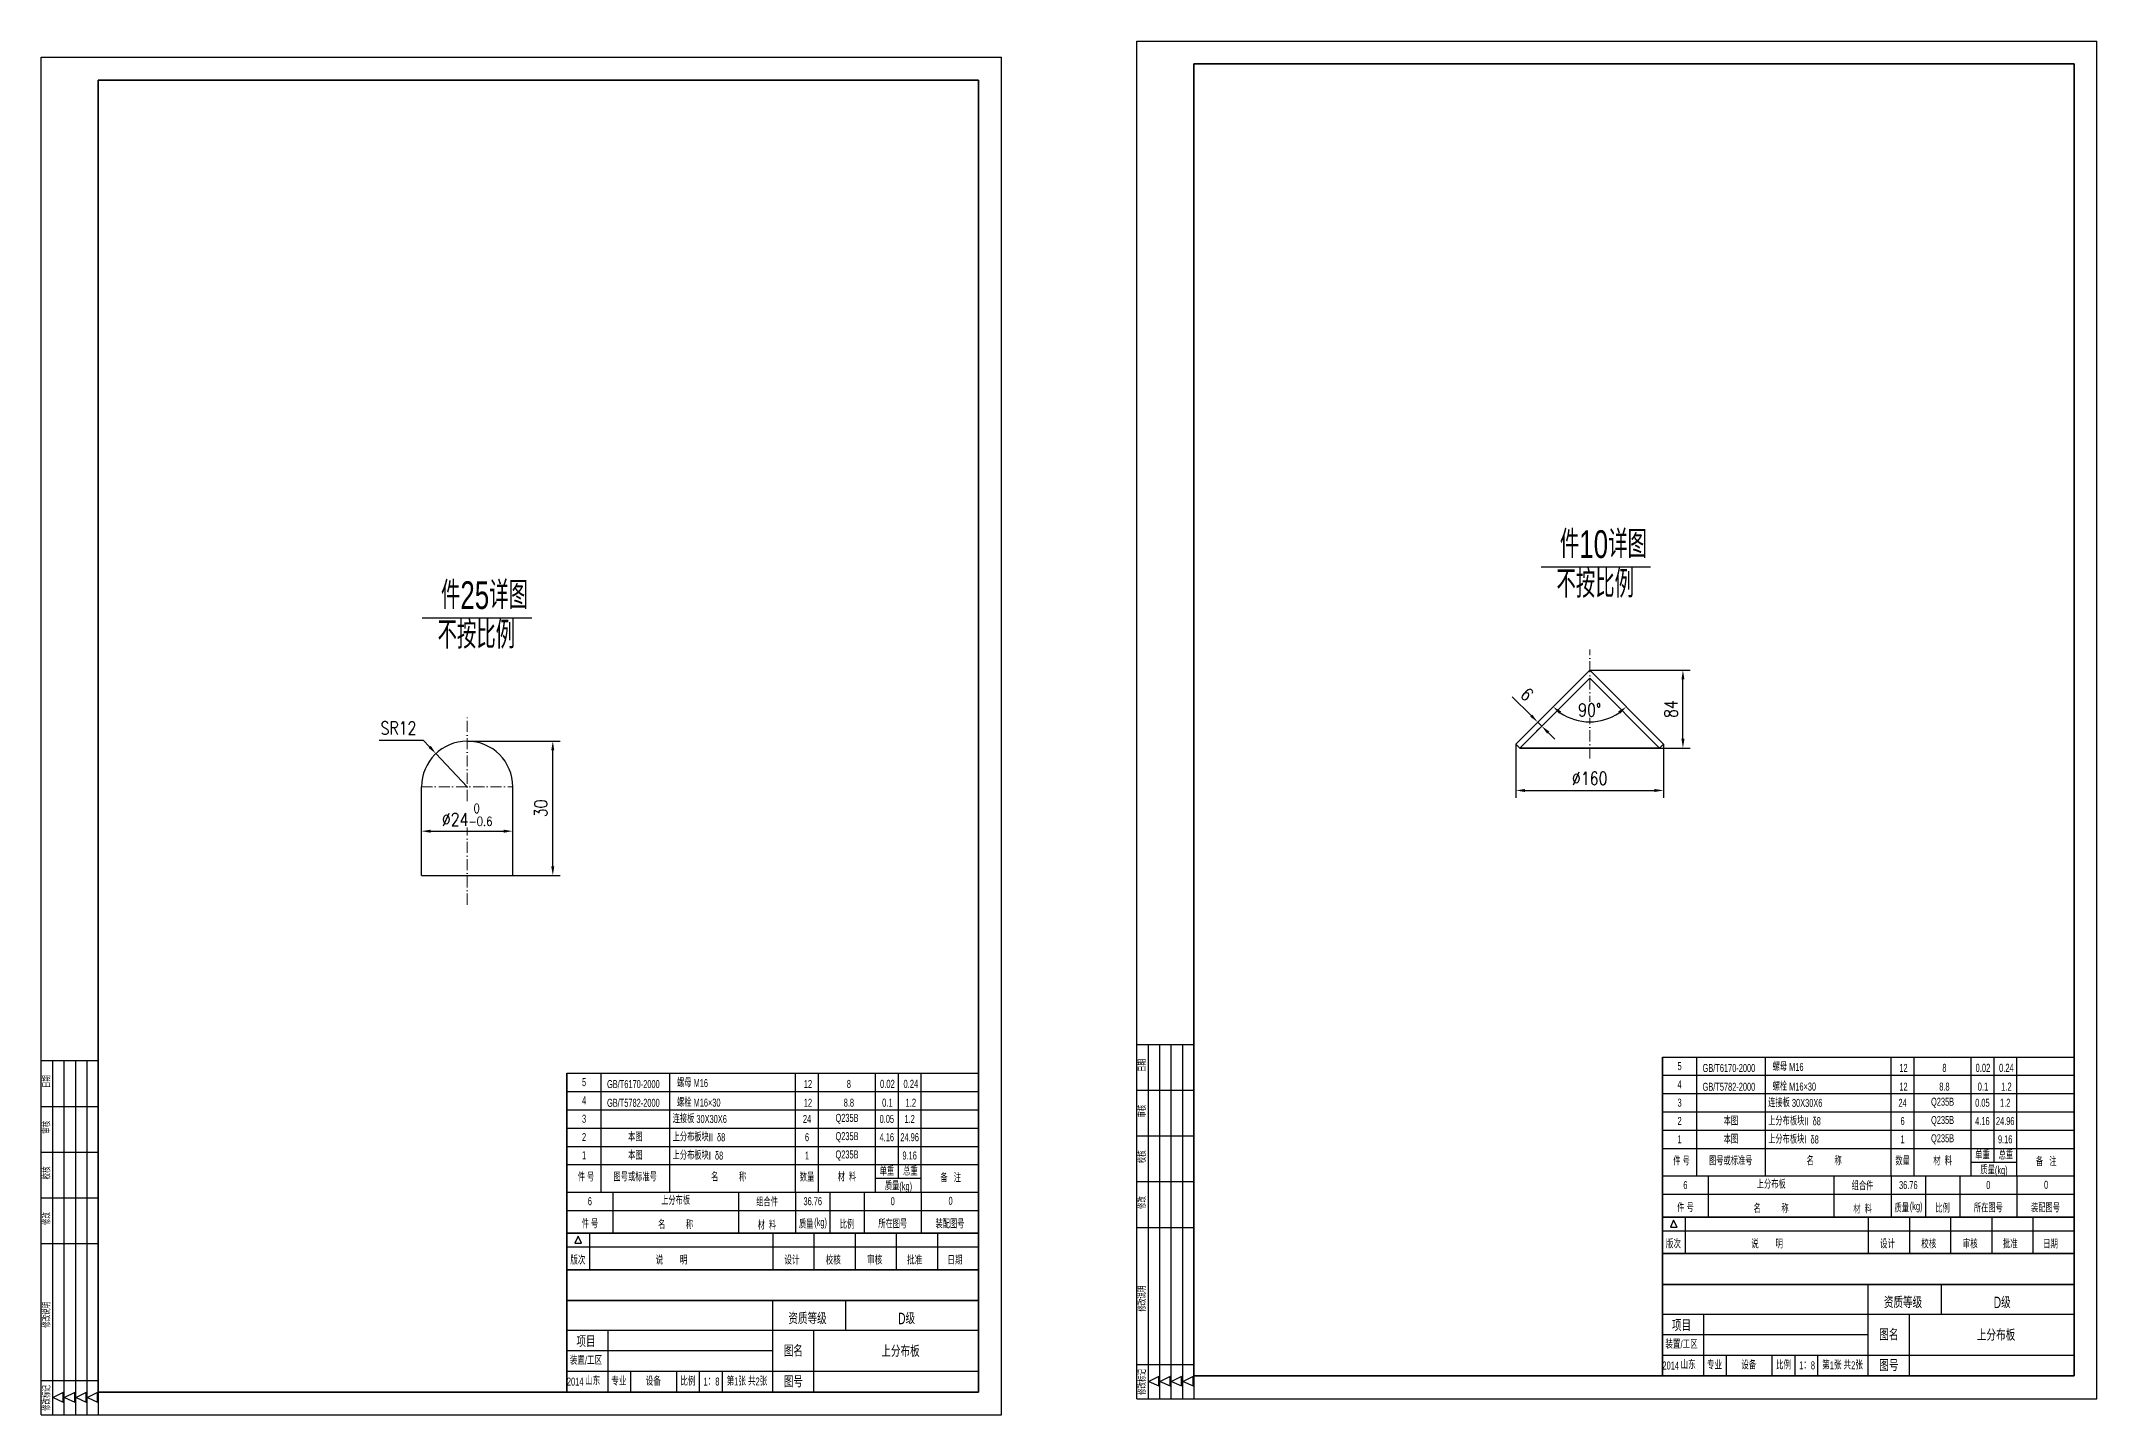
# Model space of a CAD drawing. Header units: millimetres. Extents: x 173791 to 206178, y -159089 to -143118.
# Drawn here: x 195632 to 197857, y -148264 to -146777 of the extents above; entities that cross this region are included whole.
import ezdxf
from ezdxf.enums import TextEntityAlignment as Align

# ---------------------------------------------------------------- set-up
doc = ezdxf.new("R2010")
doc.units = ezdxf.units.MM
doc.linetypes.add('ACAD_ISO10W100', pattern=[18.7, 12, -3, 0.7, -3])
doc.layers.add('中心线', color=1, linetype='ACAD_ISO10W100', lineweight=18)
doc.layers.add('图层1', color=4, linetype='Continuous', lineweight=35)
doc.styles.add('TH_GBDIM', font='romans.shx', dxfattribs={"width": 0.8, "bigfont": 'gbcbig.shx'})
doc.styles.add('样式 3.5', font='roms.shx', dxfattribs={"width": 0.7, "height": 3.5, "bigfont": 'hztxt.shx'})
doc.styles.add('样式 5', font='roms.shx', dxfattribs={"width": 0.67, "height": 5, "bigfont": 'hztxt.shx'})
doc.dimstyles.new('TH_GBDIM', dxfattribs={"dimtxt": 3.5, "dimasz": 2.5, "dimexe": 2, "dimexo": 0, "dimgap": 1.5, "dimtad": 1, "dimdec": 1, "dimzin": 0, "dimdsep": 46, "dimtxsty": 'TH_GBDIM', "dimcen": 2.5, "dimclrd": 130, "dimclre": 130, "dimclrt": 3, "dimadec": 0, "dimazin": 0, "dimtfac": 0.714286, "dimtdec": 1, "dimtmove": 0, "dimatfit": 3, "dimfxl": 0, "dimtzin": 0, "dimlwd": -1, "dimlwe": -1, "dimarcsym": 0})

# ---------------------------------------------------------------- blocks, each defined once
blk = doc.blocks.new('*D77')
at = {"color": 130, "linetype": 'Continuous', "transparency": 16777216}
blk.add_arc((197308, -147458), 56, 235.2452, 304.7548, dxfattribs=at)
at = {"color": 130, "transparency": 16777216}
for points in [[(197275, -147505.3), (197277.1, -147502.7), (197268.4, -147497.6)], [(197338.8, -147502.7), (197340.9, -147505.3), (197347.6, -147497.6)]]:
    blk.add_solid(points, dxfattribs=at)
at = {"layer": 'Defpoints', "color": 0, "transparency": 16777216}
for p in [(197308, -147458), (197308, -147458), (197228, -147538), (197388, -147538)]:
    blk.add_point(p, dxfattribs=at)
at = {"color": 3, "transparency": 16777216, "insert": (197308, -147501), "char_height": 14, "attachment_point": 5, "style": 'TH_GBDIM', "bg_fill": 3, "box_fill_scale": 1.1, "bg_fill_color": 256, "bg_fill_true_color": 13158600, "bg_fill_transparency": 0}
blk.add_mtext('90°', dxfattribs=at)
at = {"layer": 'Defpoints', "color": 0, "transparency": 16777216}
blk.add_point((197293.5, -147512.1), dxfattribs=at)
blk = doc.blocks.new('*D78')
at = {"color": 130, "linetype": 'Continuous', "transparency": 16777216}
for p, q in [((197228, -147538), (197228, -147596.2)), ((197238, -147588.2), (197378, -147588.2))]:
    blk.add_line(p, q, dxfattribs=at)
at = {"color": 130, "transparency": 16777216}
blk.add_line((197388, -147538), (197388, -147596.2), dxfattribs=at)
for points in [[(197238, -147586.6), (197238, -147589.9), (197228, -147588.2)], [(197378, -147586.6), (197378, -147589.9), (197388, -147588.2)]]:
    blk.add_solid(points, dxfattribs=at)
at = {"layer": 'Defpoints', "color": 0, "transparency": 16777216}
for p in [(197228, -147538), (197388, -147538), (197388, -147588.2)]:
    blk.add_point(p, dxfattribs=at)
at = {"color": 3, "transparency": 16777216, "insert": (197308, -147575.2), "char_height": 14, "attachment_point": 5, "style": 'TH_GBDIM', "bg_fill": 3, "box_fill_scale": 1.1, "bg_fill_color": 256, "bg_fill_true_color": 13158600, "bg_fill_transparency": 0}
blk.add_mtext('{%%c160}{}{}', dxfattribs=at)
blk = doc.blocks.new('*D79')
at = {"color": 130, "transparency": 16777216}
blk.add_line((197308, -147458), (197416.9, -147458), dxfattribs=at)
at = {"color": 130, "linetype": 'Continuous', "transparency": 16777216}
for p, q in [((197408.9, -147532.3), (197408.9, -147468)), ((197308, -147542.3), (197416.9, -147542.3))]:
    blk.add_line(p, q, dxfattribs=at)
at = {"color": 130, "transparency": 16777216}
for points in [[(197407.3, -147468), (197410.6, -147468), (197408.9, -147458)], [(197407.3, -147532.3), (197410.6, -147532.3), (197408.9, -147542.3)]]:
    blk.add_solid(points, dxfattribs=at)
at = {"layer": 'Defpoints', "color": 0, "transparency": 16777216}
for p in [(197308, -147458), (197408.9, -147458), (197308, -147542.3)]:
    blk.add_point(p, dxfattribs=at)
at = {"color": 3, "transparency": 16777216, "insert": (197395.9, -147500.1), "char_height": 14, "attachment_point": 5, "rotation": 90, "style": 'TH_GBDIM', "bg_fill": 3, "box_fill_scale": 1.1, "bg_fill_color": 256, "bg_fill_true_color": 13158600, "bg_fill_transparency": 0}
blk.add_mtext('84', dxfattribs=at)
blk = doc.blocks.new('*D80')
at = {"color": 130, "linetype": 'Continuous', "transparency": 16777216}
for p, q in [((197244.7, -147507.2), (197224.2, -147486.7)), ((197256, -147518.5), (197250.3, -147524.1)), ((197256, -147518.5), (197251.7, -147514.2)), ((197263.1, -147525.5), (197270.1, -147532.6))]:
    blk.add_line(p, q, dxfattribs=at)
at = {"color": 130, "transparency": 16777216}
blk.add_line((197251.7, -147514.2), (197246.1, -147519.9), dxfattribs=at)
for points in [[(197245.8, -147506), (197243.5, -147508.3), (197251.7, -147514.2)], [(197264.2, -147524.4), (197261.9, -147526.7), (197256, -147518.5)]]:
    blk.add_solid(points, dxfattribs=at)
at = {"layer": 'Defpoints', "color": 0, "transparency": 16777216}
for p in [(197251.7, -147514.2), (197251.7, -147514.2), (197256, -147518.5)]:
    blk.add_point(p, dxfattribs=at)
at = {"color": 3, "transparency": 16777216, "insert": (197240.1, -147484.2), "char_height": 14, "attachment_point": 5, "rotation": 315, "style": 'TH_GBDIM', "bg_fill": 3, "box_fill_scale": 1.1, "bg_fill_color": 256, "bg_fill_true_color": 13158600, "bg_fill_transparency": 0}
blk.add_mtext('6', dxfattribs=at)
blk = doc.blocks.new('*D82')
at = {"color": 130, "linetype": 'Continuous', "transparency": 16777216}
for p, q in [((196043.3, -147632.3), (196043.3, -147624.3)), ((196053.3, -147632.3), (196132.2, -147632.3))]:
    blk.add_line(p, q, dxfattribs=at)
at = {"color": 130, "transparency": 16777216}
blk.add_line((196142.2, -147632.3), (196142.2, -147624.3), dxfattribs=at)
for points in [[(196053.3, -147630.7), (196053.3, -147634), (196043.3, -147632.3)], [(196132.2, -147630.7), (196132.2, -147634), (196142.2, -147632.3)]]:
    blk.add_solid(points, dxfattribs=at)
at = {"layer": 'Defpoints', "color": 0, "transparency": 16777216}
for p in [(196043.3, -147632.3), (196142.2, -147632.3), (196142.2, -147632.3)]:
    blk.add_point(p, dxfattribs=at)
at = {"color": 3, "transparency": 16777216, "insert": (196092.8, -147614.7), "char_height": 14, "attachment_point": 5, "style": 'TH_GBDIM', "bg_fill": 3, "box_fill_scale": 1.1, "bg_fill_color": 256, "bg_fill_true_color": 13158600, "bg_fill_transparency": 0}
blk.add_mtext('{%%c24}{}{\\H0.7143x;\\S 0^ -0.6;}', dxfattribs=at)
blk = doc.blocks.new('*D83')
at = {"color": 130, "transparency": 16777216}
blk.add_line((196092.8, -147534.9), (196193.5, -147534.9), dxfattribs=at)
at = {"color": 130, "linetype": 'Continuous', "transparency": 16777216}
for p, q in [((196185.5, -147670.4), (196185.5, -147544.9)), ((196142.2, -147680.4), (196193.5, -147680.4))]:
    blk.add_line(p, q, dxfattribs=at)
at = {"color": 130, "transparency": 16777216}
for points in [[(196183.8, -147544.9), (196187.1, -147544.9), (196185.5, -147534.9)], [(196183.8, -147670.4), (196187.1, -147670.4), (196185.5, -147680.4)]]:
    blk.add_solid(points, dxfattribs=at)
at = {"layer": 'Defpoints', "color": 0, "transparency": 16777216}
for p in [(196092.8, -147534.9), (196185.5, -147534.9), (196142.2, -147680.4)]:
    blk.add_point(p, dxfattribs=at)
at = {"color": 3, "transparency": 16777216, "insert": (196172.5, -147607.6), "char_height": 14, "attachment_point": 5, "rotation": 90, "style": 'TH_GBDIM', "bg_fill": 3, "box_fill_scale": 1.1, "bg_fill_color": 256, "bg_fill_true_color": 13158600, "bg_fill_transparency": 0}
blk.add_mtext('{30}{}{}', dxfattribs=at)
blk = doc.blocks.new('*D84')
at = {"color": 130, "linetype": 'Continuous', "transparency": 16777216}
for p, q in [((195997.6, -147533.7), (196045.2, -147533.7)), ((196045.2, -147533.7), (196052.1, -147541)), ((196092.8, -147584.3), (196058.9, -147548.3))]:
    blk.add_line(p, q, dxfattribs=at)
at = {"color": 130, "transparency": 16777216}
blk.add_solid([(196053.3, -147539.8), (196050.9, -147542.1), (196058.9, -147548.3)], dxfattribs=at)
at = {"layer": 'Defpoints', "color": 0, "transparency": 16777216}
for p in [(196058.9, -147548.3), (196092.8, -147584.3)]:
    blk.add_point(p, dxfattribs=at)
at = {"color": 3, "transparency": 16777216, "insert": (196018.4, -147520.7), "char_height": 14, "attachment_point": 5, "style": 'TH_GBDIM', "bg_fill": 3, "box_fill_scale": 1.1, "bg_fill_color": 256, "bg_fill_true_color": 13158600, "bg_fill_transparency": 0}
blk.add_mtext('{SR12}{}{}', dxfattribs=at)

msp = doc.modelspace()

# ---------------------------------------------------------------- linework, layer by layer
at = {"color": 7, "linetype": 'Continuous'}
for p, q in [((196817.6, -146776.8), (197857.1, -146776.8)), ((196817.6, -148247), (196817.6, -146776.8)), ((197857.1, -148247), (197857.1, -146776.8)), ((195631.6, -146794.2), (196671.1, -146794.2)), ((195631.6, -148264.4), (195631.6, -146794.2)), ((196671.1, -148264.4), (196671.1, -146794.2)), ((195631.6, -147880.8), (195693.4, -147880.8)), ((195643.9, -147880.8), (195643.9, -148264.4)), ((195656.3, -147880.8), (195656.3, -148264.4)), ((195668.7, -147880.8), (195668.7, -148264.4)), ((195681.1, -147880.8), (195681.1, -148264.4)), ((196817.6, -147863.3), (196879.4, -147863.3)), ((196829.9, -147863.3), (196829.9, -148247)), ((196842.3, -147863.3), (196842.3, -148247)), ((196854.7, -147863.3), (196854.7, -148247)), ((196867.1, -147863.3), (196867.1, -148247)), ((196817.6, -147912.8), (196879.4, -147912.8)), ((195631.6, -147930.3), (195693.4, -147930.3)), ((196817.6, -147962.3), (196879.4, -147962.3)), ((195631.6, -147979.8), (195693.4, -147979.8)), ((196817.6, -148011.8), (196879.4, -148011.8)), ((195631.6, -148029.3), (195693.4, -148029.3)), ((196817.6, -148061.3), (196879.4, -148061.3)), ((195631.6, -148078.8), (195693.4, -148078.8)), ((196817.6, -148209.8), (196879.4, -148209.8)), ((195631.6, -148227.3), (195693.4, -148227.3)), ((196817.6, -148247), (197857.1, -148247)), ((195631.6, -148264.4), (196671.1, -148264.4))]:
    msp.add_line(p, q, dxfattribs=at)
for p, q in [((197255.4, -147346.1), (197373.9, -147346.1)), ((196044.1, -147401.3), (196162.7, -147401.3)), ((196043.3, -147680.4), (196043.3, -147584.3)), ((196142.2, -147680.4), (196142.2, -147584.3)), ((197386.8, -147876.9), (197832.3, -147876.9)), ((197423.9, -148005.6), (197423.9, -147876.9)), ((197498.2, -148005.6), (197498.2, -147876.9)), ((197634.3, -148005.6), (197634.3, -147876.9)), ((197659.1, -148005.6), (197659.1, -147876.9)), ((197720.9, -148005.6), (197720.9, -147876.9)), ((197745.7, -147990.8), (197745.7, -147876.9)), ((197770.4, -148005.6), (197770.4, -147876.9)), ((196200.8, -147894.4), (196646.3, -147894.4)), ((196237.9, -148023.1), (196237.9, -147894.4)), ((196312.2, -148023.1), (196312.2, -147894.4)), ((196448.3, -148023.1), (196448.3, -147894.4)), ((196473.1, -148023.1), (196473.1, -147894.4)), ((196534.9, -148023.1), (196534.9, -147894.4)), ((196559.7, -148008.2), (196559.7, -147894.4)), ((196584.4, -148023.1), (196584.4, -147894.4)), ((197386.8, -147896.7), (197832.3, -147896.7)), ((196200.8, -147914.2), (196646.3, -147914.2)), ((197386.8, -147916.5), (197832.3, -147916.5)), ((196200.8, -147934), (196646.3, -147934)), ((197386.8, -147936.3), (197832.3, -147936.3)), ((196200.8, -147953.8), (196646.3, -147953.8)), ((197386.8, -147956.1), (197832.3, -147956.1)), ((196200.8, -147973.6), (196646.3, -147973.6)), ((196200.8, -147993.4), (196646.3, -147993.4)), ((197386.8, -147975.9), (197832.3, -147975.9)), ((197720.9, -147990.8), (197770.4, -147990.8)), ((196534.9, -148008.2), (196584.4, -148008.2)), ((197386.8, -148005.6), (197832.3, -148005.6)), ((196200.8, -148023.1), (196646.3, -148023.1)), ((197386.8, -148050.2), (197832.3, -148050.2)), ((197386.8, -148056.6), (197386.8, -148069)), ((197398.8, -148053.6), (197395.4, -148061.1)), ((197395.4, -148061.1), (197402.7, -148061.1)), ((197402.7, -148061.1), (197398.8, -148053.6)), ((197411.6, -148089.8), (197411.6, -148050.2)), ((197609.6, -148050.2), (197609.6, -148089.8)), ((197654.1, -148050.2), (197654.1, -148089.8)), ((197698.7, -148050.2), (197698.7, -148089.8)), ((197743.2, -148050.2), (197743.2, -148089.8)), ((197787.8, -148050.2), (197787.8, -148089.8)), ((196200.8, -148067.6), (196646.3, -148067.6)), ((196200.8, -148074.1), (196200.8, -148086.4)), ((196200.8, -148082.5), (196646.3, -148082.5)), ((196212.8, -148071), (196209.4, -148078.5)), ((196209.4, -148078.5), (196216.7, -148078.5)), ((196216.7, -148078.5), (196212.8, -148071)), ((196225.6, -148107.2), (196225.6, -148067.6)), ((196423.6, -148067.6), (196423.6, -148107.2)), ((196468.1, -148067.6), (196468.1, -148107.2)), ((196512.7, -148067.6), (196512.7, -148107.2)), ((196557.2, -148067.6), (196557.2, -148107.2)), ((196601.8, -148067.6), (196601.8, -148107.2)), ((197386.8, -148065), (197832.3, -148065)), ((197609.6, -148222.2), (197609.6, -148123.2)), ((197688.8, -148155.4), (197688.8, -148123.2)), ((196423.6, -148239.6), (196423.6, -148140.6)), ((196502.8, -148172.8), (196502.8, -148140.6)), ((196200.8, -148172.8), (196646.3, -148172.8)), ((196245.4, -148239.6), (196245.4, -148172.8)), ((196468.1, -148239.6), (196468.1, -148172.8)), ((197386.8, -148155.4), (197832.3, -148155.4)), ((197431.4, -148222.2), (197431.4, -148155.4)), ((197654.1, -148222.2), (197654.1, -148155.4)), ((196423.6, -148195.1), (196200.8, -148195.1)), ((197609.6, -148177.7), (197386.8, -148177.7)), ((196646.3, -148217.4), (196200.8, -148217.4)), ((196270.1, -148239.6), (196270.1, -148217.4)), ((196319.6, -148239.6), (196319.6, -148217.4)), ((196344.4, -148239.6), (196344.4, -148217.4)), ((196369.1, -148239.6), (196369.1, -148217.4)), ((197832.3, -148199.9), (197386.8, -148199.9)), ((197456.1, -148222.2), (197456.1, -148199.9)), ((197505.6, -148222.2), (197505.6, -148199.9)), ((197530.4, -148222.2), (197530.4, -148199.9)), ((197555.1, -148222.2), (197555.1, -148199.9)), ((195655.5, -148240.1), (195644.6, -148245.6)), ((195655.5, -148250.5), (195655.5, -148240.1)), ((195667.9, -148240.1), (195657, -148245.6)), ((195667.9, -148250.5), (195667.9, -148240.1)), ((195680.2, -148240.1), (195669.4, -148245.6)), ((195680.2, -148250.5), (195680.2, -148240.1)), ((195692.6, -148240.1), (195681.8, -148245.6)), ((195692.6, -148250.5), (195692.6, -148240.1)), ((195693.4, -148239.6), (195693.4, -148264.4)), ((196841.5, -148222.7), (196830.6, -148228.2)), ((196830.6, -148228.2), (196841.5, -148233.1)), ((196841.5, -148233.1), (196841.5, -148222.7)), ((196853.9, -148222.7), (196843, -148228.2)), ((196843, -148228.2), (196853.9, -148233.1)), ((196853.9, -148233.1), (196853.9, -148222.7)), ((196866.2, -148222.7), (196855.4, -148228.2)), ((196855.4, -148228.2), (196866.2, -148233.1)), ((196866.2, -148233.1), (196866.2, -148222.7)), ((196878.6, -148222.7), (196867.8, -148228.2)), ((196867.8, -148228.2), (196878.6, -148233.1)), ((196878.6, -148233.1), (196878.6, -148222.7)), ((196879.4, -148222.2), (196879.4, -148247)), ((195644.6, -148245.6), (195655.5, -148250.5)), ((195657, -148245.6), (195667.9, -148250.5)), ((195669.4, -148245.6), (195680.2, -148250.5)), ((195681.8, -148245.6), (195692.6, -148250.5))]:
    msp.add_line(p, q)
at = {"color": 4}
for p, q in [((196200.8, -147994.9), (196200.8, -148007.2)), ((196200.8, -147994.9), (196200.8, -148007.2)), ((196200.8, -147994.9), (196200.8, -148007.2)), ((197386.8, -147977.4), (197386.8, -147989.8)), ((197386.8, -147977.4), (197386.8, -147989.8)), ((197386.8, -147977.4), (197386.8, -147989.8)), ((196200.8, -148014.7), (196200.8, -148027)), ((197386.8, -147997.2), (197386.8, -148009.6))]:
    msp.add_line(p, q, dxfattribs=at)
for points in [[(197436.3, -148005.6), (197436.3, -148050.2)], [(197572.4, -148005.6), (197572.4, -148050.2)], [(197634.3, -148005.6), (197634.3, -148050.2)], [(197671.4, -148005.6), (197671.4, -148050.2)], [(197708.6, -148005.6), (197708.6, -148050.2)], [(197770.4, -148005.6), (197770.4, -148050.2)], [(196250.3, -148023.1), (196250.3, -148067.6)], [(196386.4, -148023.1), (196386.4, -148067.6)], [(196448.3, -148023.1), (196448.3, -148067.6)], [(196485.4, -148023.1), (196485.4, -148067.6)], [(196522.6, -148023.1), (196522.6, -148067.6)], [(196584.4, -148023.1), (196584.4, -148067.6)], [(197386.8, -148025.4), (197832.3, -148025.4)], [(196200.8, -148042.9), (196646.3, -148042.9)]]:
    msp.add_lwpolyline(points)
msp.add_arc((196092.8, -147584.3), 49.4, 0, 180)
at = {"layer": '中心线'}
for p, q in [((197308, -147553.8), (197308, -147435.7)), ((196092.8, -147711.9), (196092.8, -147508.3)), ((196043.3, -147584.3), (196142.2, -147584.3))]:
    msp.add_line(p, q, dxfattribs=at)
at = {"layer": '图层1'}
for p, q in [((197832.3, -146801.6), (196879.4, -146801.6)), ((196879.4, -146801.6), (196879.4, -148222.2)), ((197832.3, -148222.2), (197832.3, -146801.6)), ((197832.3, -148222.2), (197832.3, -146801.6)), ((196646.3, -146819), (195693.4, -146819)), ((195693.4, -146819), (195693.4, -148239.6)), ((196646.3, -148239.6), (196646.3, -146819)), ((196646.3, -148239.6), (196646.3, -146819)), ((197308, -147458), (197228, -147538)), ((197308, -147458), (197388, -147538)), ((197308, -147466.5), (197232.2, -147542.3)), ((197308, -147466.5), (197383.7, -147542.3)), ((197386.8, -148069), (197386.8, -147876.9)), ((196200.8, -148086.4), (196200.8, -147894.4)), ((197386.8, -148089.8), (197386.8, -147936.3)), ((197386.8, -148089.8), (197386.8, -147936.3)), ((196200.8, -148107.2), (196200.8, -147953.8)), ((196200.8, -148107.2), (196200.8, -147953.8)), ((197386.8, -148050.2), (197832.3, -148050.2)), ((196200.8, -148067.6), (196646.3, -148067.6)), ((197832.3, -148089.8), (197386.8, -148089.8)), ((197386.8, -148089.8), (197386.8, -148123.2)), ((197386.8, -148089.8), (197386.8, -148123.2)), ((196646.3, -148107.2), (196200.8, -148107.2)), ((196200.8, -148107.2), (196200.8, -148140.6)), ((196200.8, -148107.2), (196200.8, -148140.6)), ((197386.8, -148123.2), (197832.3, -148123.2)), ((197386.8, -148123.2), (197832.3, -148123.2)), ((197832.3, -148123.2), (197386.8, -148123.2)), ((197386.8, -148222.2), (197386.8, -148123.2)), ((196200.8, -148140.6), (196646.3, -148140.6)), ((196200.8, -148140.6), (196646.3, -148140.6)), ((196646.3, -148140.6), (196200.8, -148140.6)), ((196200.8, -148239.6), (196200.8, -148140.6)), ((195693.4, -148239.6), (196646.3, -148239.6)), ((196879.4, -148222.2), (197832.3, -148222.2))]:
    msp.add_line(p, q, dxfattribs=at)

# ---------------------------------------------------------------- texts
at = {"style": '样式 3.5', "width": 0.67}
for s, height, p in [('5', 8.66, (197403.1, -147891)), ('螺母 M16', 8.66, (197506, -147891.9)), ('5', 8.66, (196217.1, -147908.4)), ('螺母 M16', 8.66, (196320, -147909.4)), ('4', 8.66, (197403.1, -147910.8)), ('螺栓 M16×30', 8.66, (197506, -147913.2)), ('4', 8.66, (196217.1, -147928.2)), ('螺栓 M16×30', 8.66, (196320, -147930.6)), ('3', 8.66, (197403.1, -147930.6)), ('连接板 30X30X6', 8.663, (197501.2, -147930.9)), ('3', 8.66, (196217.1, -147948)), ('连接板 30X30X6', 8.663, (196315.2, -147948.3)), ('2', 8.66, (197403.1, -147950.4)), ('本图', 8.66, (197453, -147950.7)), ('上分布板块II  δ8', 8.663, (197501.2, -147950.7)), ('2', 8.66, (196217.1, -147967.8)), ('本图', 8.66, (196267, -147968.1)), ('上分布板块II  δ8', 8.663, (196315.2, -147968.1)), ('1', 8.66, (197403.1, -147970.2)), ('本图', 8.66, (197453, -147970.5)), ('上分布板块I  δ8', 8.66, (197501.2, -147970.5)), ('1', 8.66, (196217.1, -147987.6)), ('本图', 8.66, (196267, -147987.9)), ('上分布板块I  δ8', 8.66, (196315.2, -147987.9)), ('上分布板', 8.66, (197488.8, -148019.3)), ('上分布板', 8.66, (196302.8, -148036.7)), ('(kg)', 8.66, (197654.5, -148042.6)), ('(kg)', 8.66, (196468.5, -148060))]:
    msp.add_text(s, height=height, dxfattribs=at).set_placement(p)
for s, height, p in [('GB/T6170-2000', 8.663, (197458.7, -147888.6)), ('12', 8.66, (197647.7, -147888.6)), ('8', 8.66, (197692, -147888.6)), ('GB/T6170-2000', 8.663, (196272.7, -147906)), ('12', 8.66, (196461.7, -147906)), ('8', 8.66, (196506, -147906)), ('GB/T5782-2000', 8.663, (197458.7, -147908.9)), ('12', 8.66, (197647.7, -147908.9)), ('8.8', 8.66, (197692, -147908.9)), ('GB/T5782-2000', 8.663, (196272.7, -147926.3)), ('12', 8.66, (196461.7, -147926.3)), ('8.8', 8.66, (196506, -147926.3)), ('24', 8.66, (197646.7, -147926.4)), ('Q235B', 8.66, (197690, -147926.4)), ('24', 8.66, (196460.7, -147943.9)), ('Q235B', 8.66, (196504, -147943.9)), ('6', 8.66, (197646.7, -147946.2)), ('Q235B', 8.66, (197690, -147946.2)), ('6', 8.66, (196460.7, -147963.7)), ('Q235B', 8.66, (196504, -147963.7)), ('1', 8.66, (197646.7, -147966)), ('Q235B', 8.66, (197690, -147966)), ('1', 8.66, (196460.7, -147983.5)), ('Q235B', 8.66, (196504, -147983.5)), ('单重', 8.66, (196547.2, -147999.7)), ('总重', 8.66, (196572.6, -147999.6)), ('件 号', 8.66, (197407.4, -147988.7)), ('图号或标准号', 8.66, (197460.7, -147988.5)), ('名          称', 8.663, (197561.8, -147988.5)), ('数量', 8.66, (197646.7, -147988.7)), ('材  料', 8.66, (197690, -147988.5)), ('单重', 8.66, (197733.2, -147982.3)), ('质量(kg)', 8.66, (197745.7, -147999.5)), ('总重', 8.66, (197758.6, -147982.2)), ('备   注', 8.66, (197802.2, -147989.3)), ('件 号', 8.66, (196221.4, -148006.1)), ('图号或标准号', 8.66, (196274.7, -148005.9)), ('名          称', 8.663, (196375.8, -148006)), ('数量', 8.66, (196460.7, -148006.2)), ('材  料', 8.66, (196504, -148005.9)), ('质量(kg)', 8.66, (196559.7, -148016.9)), ('备   注', 8.66, (196616.2, -148006.8)), ('6', 8.66, (197411.6, -148015.5)), ('组合件', 8.66, (197603.4, -148015.5)), ('36.76', 8.66, (197652.9, -148015.5)), ('0', 8.66, (197739.5, -148015.5)), ('0', 8.66, (197802.1, -148015.2)), ('6', 8.66, (196225.6, -148033)), ('组合件', 8.66, (196417.4, -148033)), ('36.76', 8.66, (196466.9, -148033)), ('0', 8.66, (196553.5, -148033)), ('0', 8.66, (196616.1, -148032.6)), ('件 号', 8.66, (197411.7, -148039.3)), ('名          称', 8.663, (197504.4, -148040.2)), ('材  料', 8.66, (197603.4, -148040.7)), ('质量', 8.66, (197645.8, -148039.6)), ('比例', 8.66, (197690, -148039.8)), ('所在图号', 8.66, (197739.5, -148039.4)), ('装配图号', 8.66, (197801.4, -148039.4)), ('件 号', 8.66, (196225.7, -148056.7)), ('名          称', 8.663, (196318.4, -148057.6)), ('材  料', 8.66, (196417.4, -148058.1)), ('质量', 8.66, (196459.8, -148057)), ('比例', 8.66, (196504, -148057.3)), ('所在图号', 8.66, (196553.5, -148056.8)), ('装配图号', 8.66, (196615.4, -148056.8))]:
    msp.add_text(s, height=height, dxfattribs=at).set_placement(p, align=Align.MIDDLE)
at = {"color": 1, "style": '样式 3.5', "width": 0.67}
for s, height, p in [('0.02', 8.87, (197733.7, -147888.6)), ('0.24', 8.87, (197759.1, -147888.6)), ('0.02', 8.87, (196547.7, -147906)), ('0.24', 8.87, (196573.1, -147906)), ('0.1', 8.87, (197733.7, -147908.9)), ('1.2', 8.87, (197759.1, -147908.9)), ('0.1', 8.87, (196547.7, -147926.3)), ('1.2', 8.87, (196573.1, -147926.3)), ('0.05', 8.66, (197733.1, -147926.4)), ('1.2', 8.66, (197757.8, -147926.4)), ('0.05', 8.66, (196547.1, -147943.9)), ('1.2', 8.66, (196571.8, -147943.9)), ('4.16', 8.66, (197733.1, -147946.2)), ('24.96', 8.66, (197757.8, -147946.2)), ('4.16', 8.66, (196547.1, -147963.7)), ('24.96', 8.66, (196571.8, -147963.7)), ('9.16', 8.66, (197757.8, -147966)), ('9.16', 8.66, (196571.8, -147983.5))]:
    msp.add_text(s, height=height, dxfattribs=at).set_placement(p, align=Align.MIDDLE)
at = {"char_height": 30, "width": 314.203, "attachment_point": 1, "style": '样式 3.5'}
for s, insert in [('件10详图', (197275.7, -147306.5)), ('不按比例', (197272, -147349.5)), ('件25详图', (196064.4, -147361.7)), ('不按比例', (196060.7, -147404.6))]:
    msp.add_mtext(s, dxfattribs=dict(at, insert=insert))
at = {"char_height": 7.43, "attachment_point": 5, "rotation": 90, "style": '样式 3.5'}
for s, insert in [('日期', (196823.9, -147886)), ('日期', (195637.9, -147903.4)), ('审核', (195637.9, -147952.9)), ('审核', (196823.9, -147935.5)), ('校核', (196823.9, -147985)), ('校核', (195637.9, -148002.4)), ('修改', (196823.9, -148034.5)), ('修改', (195637.9, -148051.9)), ('修改说明', (196823.9, -148138.5)), ('修改说明', (195637.9, -148156)), ('修改标记', (195637.9, -148246.1)), ('修改标记', (196823.9, -148228.7))]:
    msp.add_mtext(s, dxfattribs=dict(at, insert=insert))
at = {"attachment_point": 5}
for s, insert, char_height, style in [('版次', (197398.6, -148079.7), 8.66, '样式 3.5'), ('说        明', (197500, -148079.7), 8.66, '样式 3.5'), ('设计', (197630.4, -148079.7), 8.66, '样式 3.5'), ('校核', (197675.1, -148079.7), 8.66, '样式 3.5'), ('审核', (197719.9, -148079.7), 8.66, '样式 3.5'), ('批准', (197763.2, -148079.7), 8.66, '样式 3.5'), ('日期', (197806.8, -148079.7), 8.66, '样式 3.5'), ('版次', (196212.6, -148097.2), 8.66, '样式 3.5'), ('说        明', (196314, -148097.2), 8.66, '样式 3.5'), ('设计', (196444.4, -148097.2), 8.66, '样式 3.5'), ('校核', (196489.1, -148097.2), 8.66, '样式 3.5'), ('审核', (196533.9, -148097.2), 8.66, '样式 3.5'), ('批准', (196577.2, -148097.2), 8.66, '样式 3.5'), ('日期', (196620.8, -148097.2), 8.66, '样式 3.5'), ('资质等级', (197647.2, -148142.6), 12.38, '样式 5'), ('D级', (197754.5, -148142.6), 12.38, '样式 5'), ('资质等级', (196461.2, -148160), 12.38, '样式 5'), ('D级', (196568.5, -148160), 12.38, '样式 5'), ('项目', (197407.4, -148167.5), 12.38, '样式 5'), ('图名', (197631.9, -148177.6), 12.38, '样式 5'), ('上分布板', (197747.9, -148177.9), 12.38, '样式 5'), ('项目', (196221.4, -148184.9), 12.38, '样式 5'), ('图名', (196445.9, -148195), 12.38, '样式 5'), ('上分布板', (196561.9, -148195.4), 12.38, '样式 5'), ('装置/工区', (197407.4, -148188.3), 8.66, '样式 3.5'), ('装置/工区', (196221.4, -148205.7), 8.66, '样式 3.5'), ('2014', (197395.7, -148211), 8.66, '样式 3.5'), ('山东', (197414.6, -148210.4), 8.66, '样式 3.5'), ('专业', (197443.1, -148210.8), 8.66, '样式 3.5'), ('设备', (197480.3, -148210.8), 8.66, '样式 3.5'), ('比例', (197517.8, -148210.8), 8.66, '样式 3.5'), ('1：8', (197543.3, -148210.8), 8.66, '样式 3.5'), ('第1张 共2张', (197581.7, -148210.8), 8.66, '样式 3.5'), ('图号', (197631.9, -148210.8), 12.38, '样式 5'), ('2014', (196209.7, -148228.4), 8.66, '样式 3.5'), ('山东', (196228.6, -148227.8), 8.66, '样式 3.5'), ('专业', (196257.1, -148228.3), 8.66, '样式 3.5'), ('设备', (196294.3, -148228.3), 8.66, '样式 3.5'), ('比例', (196331.8, -148228.3), 8.66, '样式 3.5'), ('1：8', (196357.3, -148228.3), 8.66, '样式 3.5'), ('第1张 共2张', (196395.7, -148228.3), 8.66, '样式 3.5'), ('图号', (196445.9, -148228.3), 12.38, '样式 5')]:
    msp.add_mtext(s, dxfattribs=dict(at, insert=insert, char_height=char_height, style=style))

# ---------------------------------------------------------------- next in the draw order: dimensions: what is measured, and where the dimension line sits
dim = msp.add_angular_dim_2l(base=(197293.5, -147512.1), line1=((197308, -147458), (197388, -147538)), line2=((197308, -147458), (197228, -147538)), dimstyle='TH_GBDIM', override={"dimscale": 4, "dimdec": 0, "dimtfill": 1})
dim.commit()
dim.dimension.update_dxf_attribs({"geometry": '*D77', "text_midpoint": (197308, -147501)})
dim = msp.add_linear_dim(base=(196142.2, -147632.3), p1=(196043.3, -147632.3), p2=(196142.2, -147632.3), text='{%%c24}{}{\\H0.7143x;\\S 0^ -0.6;}', dimstyle='TH_GBDIM', override={"dimscale": 4, "dimgap": 1.5, "dimtad": 1, "dimjust": 0, "dimdec": 0, "dimlfac": 1, "dimse1": 0, "dimse2": 0, "dimsd1": 0, "dimsd2": 0, "dimtfill": 1})
dim.commit()
dim.dimension.update_dxf_attribs({"geometry": '*D82', "text_midpoint": (196092.8, -147614.7)})

# ---------------------------------------------------------------- next in the draw order: dimensions: what is measured, and where the dimension line sits
dim = msp.add_linear_dim(base=(196185.5, -147534.9), p1=(196142.2, -147680.4), p2=(196092.8, -147534.9), angle=90, text='{30}{}{}', dimstyle='TH_GBDIM', override={"dimscale": 4, "dimgap": 1.5, "dimtad": 1, "dimjust": 0, "dimdec": 0, "dimlfac": 1, "dimse1": 0, "dimse2": 0, "dimsd1": 0, "dimsd2": 0, "dimtfill": 1})
dim.commit()
dim.dimension.update_dxf_attribs({"geometry": '*D83', "text_midpoint": (196172.5, -147607.6)})
dim = msp.add_linear_dim(base=(197388, -147588.2), p1=(197228, -147538), p2=(197388, -147538), text='{%%c<>}{}{}', dimstyle='TH_GBDIM', override={"dimscale": 4, "dimgap": 1.5, "dimtad": 1, "dimjust": 0, "dimdec": 0, "dimlfac": 1, "dimse1": 0, "dimse2": 0, "dimsd1": 0, "dimsd2": 0, "dimtfill": 1})
dim.commit()
dim.dimension.update_dxf_attribs({"geometry": '*D78', "text_midpoint": (197308, -147575.2)})

# ---------------------------------------------------------------- next in the draw order: linework, layer by layer
msp.add_line((196043.3, -147680.4), (196142.2, -147680.4))
at = {"layer": '图层1'}
for p, q in [((197228, -147538), (197232.2, -147542.3)), ((197232.2, -147542.3), (197383.7, -147542.3)), ((197383.7, -147542.3), (197388, -147538))]:
    msp.add_line(p, q, dxfattribs=at)

# ---------------------------------------------------------------- next in the draw order: dimensions: what is measured, and where the dimension line sits
dim = msp.add_radius_dim(center=(196092.8, -147584.3), mpoint=(196058.9, -147548.3), text='{SR12}{}{}', dimstyle='TH_GBDIM', override={"dimscale": 4, "dimgap": 1.5, "dimtad": 1, "dimtih": 0, "dimtoh": 1, "dimdec": 0, "dimlfac": 1, "dimse1": 0, "dimse2": 0, "dimsd1": 0, "dimsd2": 0, "dimtix": 0, "dimtofl": 1, "dimatfit": 3, "dimtfill": 1})
dim.commit()
dim.dimension.update_dxf_attribs({"geometry": '*D84', "text_midpoint": (196018.4, -147520.7)})

# ---------------------------------------------------------------- next in the draw order: dimensions: what is measured, and where the dimension line sits
dim = msp.add_linear_dim(base=(197408.9, -147458), p1=(197308, -147542.3), p2=(197308, -147458), angle=90, dimstyle='TH_GBDIM', override={"dimscale": 4, "dimdec": 0, "dimtfill": 1})
dim.commit()
dim.dimension.update_dxf_attribs({"geometry": '*D79', "text_midpoint": (197395.9, -147500.1)})
dim = msp.add_aligned_dim(p1=(197256, -147518.5), p2=(197251.7, -147514.2), distance=0, dimstyle='TH_GBDIM', override={"dimscale": 4, "dimdec": 0, "dimtfill": 1})
dim.commit()
dim.dimension.update_dxf_attribs({"geometry": '*D80', "text_midpoint": (197240.1, -147484.2)})

doc.saveas('drawing.dxf')
